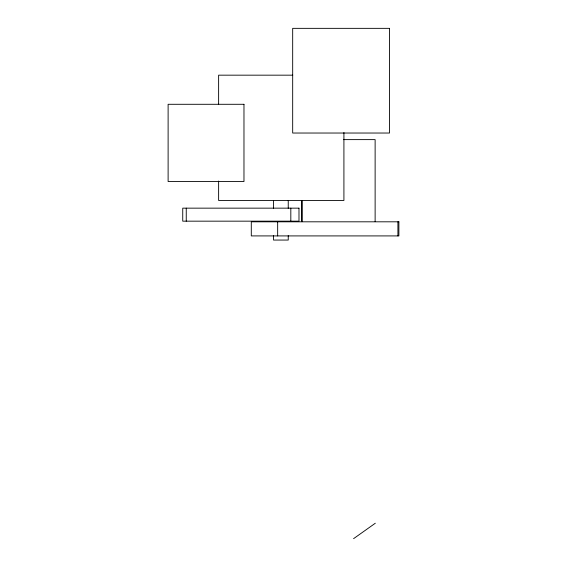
<?xml version="1.0" encoding="UTF-8"?>
<svg xmlns="http://www.w3.org/2000/svg" width="567" height="567" viewBox="0 0 567 567"><rect width="100%" height="100%" fill="white"/><g stroke="black" fill="none" stroke-linecap="round" stroke-linejoin="round"><path stroke-width="0.85" d="M353.595 538.65L375.311 523.228M292.735 75.17L218.621 75.17L218.621 104.293M343.489 139.617L375.127 139.617L375.127 221.654M397.914 221.81L397.914 235.915M343.914 132.522L343.914 200.463L218.621 200.463L218.621 181.05M302.183 200.484L302.183 221.654M301.679 200.484L301.679 221.654M290.821 208.153L290.821 221.165M288.242 200.463L288.242 208.387M288.242 235.659L288.242 240.061L273.549 240.061L273.549 235.659M277.66 221.81L277.66 235.915M273.549 200.463L273.549 208.387M186.252 208.153L186.252 221.165M389.501 28.35L292.678 28.35L292.678 133.032L389.501 133.032L389.501 28.35M243.973 104.293L168.115 104.293L168.115 181.518L243.973 181.518L243.973 104.293M298.986 208.153L182.737 208.153L182.737 221.165L298.986 221.165L298.986 208.153M398.884 221.81L251.294 221.81L251.294 235.915L398.884 235.915L398.884 221.81"/></g></svg>
